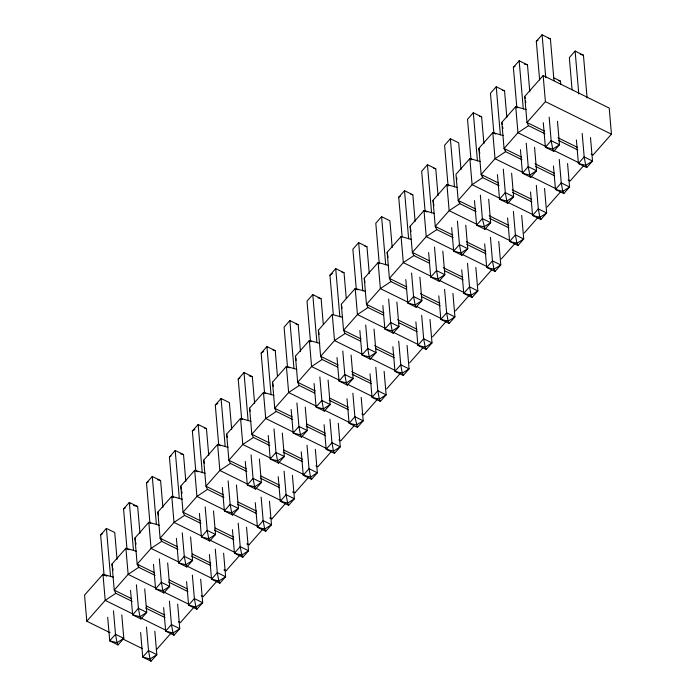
<?xml version="1.0" encoding="UTF-8"?>
<svg xmlns="http://www.w3.org/2000/svg" width="696" height="696" viewBox="0 0 696 696"><rect width="100%" height="100%" fill="white"/><g stroke="black" fill="none" stroke-linecap="round" stroke-linejoin="round"><path stroke-width="1.04" d="M104.122 575.644L100.633 534.963L106.41 528.412L114.736 532.51L117.032 559.279M126.959 548.596L123.566 508.976L129.343 502.434L137.66 506.531L139.957 533.301M149.892 522.618L146.499 482.998L152.276 476.455L160.593 480.553L162.89 507.323M172.912 497.71L169.424 457.02L175.201 450.477L183.526 454.575L185.823 481.345M195.75 470.653L192.357 431.041L198.134 424.499L206.451 428.597L208.748 455.358M218.683 444.674L215.29 405.063L221.067 398.512L229.384 402.619L231.681 429.38M241.703 419.766L238.215 379.085L243.992 372.534L252.317 376.632L254.614 403.402M264.541 392.718L261.148 353.098L266.925 346.556L275.251 350.654L277.452 376.353M300.472 351.445L298.175 324.675L289.858 320.578L284.081 327.12L287.474 366.74M323.309 324.397L321.108 298.697L312.782 294.599L307.006 301.142L310.494 341.832M333.332 314.775L329.939 275.164L335.716 268.621L344.041 272.719L346.243 298.41M369.263 273.502L366.966 246.741L358.649 242.634L352.872 249.185L356.265 288.796M392.196 247.524L389.899 220.754L381.582 216.656L375.796 223.207L379.285 263.888M402.123 236.84L398.73 197.22L404.506 190.678L412.832 194.776L415.12 221.546M438.054 195.567L435.757 168.797L427.44 164.7L421.663 171.242L425.056 210.862M460.987 169.589L458.69 142.819L450.373 138.721L444.587 145.264L448.076 185.954M483.911 143.602L481.623 116.841L473.297 112.743L467.521 119.286L471.009 159.976M506.845 117.624L504.548 90.863L496.231 86.756L490.454 93.308L493.847 132.919M516.867 108.011L513.378 67.329L519.164 60.778L527.481 64.876L529.778 91.646M539.617 79.892L536.312 41.342L542.088 34.8L550.414 38.898L553.99 80.658M132.179 601.396L115.78 593.314L114.24 590.138L111.995 564.03L125.898 548.283L136.312 551.215M155.112 575.418L138.713 567.336L137.164 564.16L134.928 538.052L148.831 522.296L159.245 525.236M178.037 549.431L161.646 541.357L160.097 538.182L157.861 512.073L171.764 496.318L182.178 499.25M200.97 523.453L184.571 515.379L183.031 512.195L180.786 486.095L194.689 470.339L205.102 473.271M223.903 497.475L207.504 489.392L205.955 486.217L203.719 460.108L217.622 444.361L228.036 447.293M246.828 471.497L230.437 463.414L228.888 460.239L226.652 434.13L240.555 418.383L251.012 421.341M269.796 445.536L253.422 437.462L251.821 434.26L249.577 408.152L263.488 392.405L273.893 395.337M292.694 419.54L276.295 411.458L274.746 408.282L272.51 382.174L286.413 366.418L296.827 369.358M314.653 393.083L299.228 385.48L297.679 382.304L295.443 356.195L309.346 340.44L319.76 343.372M337.586 367.105L322.152 359.501L320.612 356.317L318.376 330.217L332.279 314.462L342.684 317.393M383.452 315.14L368.019 307.536L366.47 304.361L364.234 278.252L378.137 262.505L388.551 265.437M406.377 289.162L390.952 281.558L389.403 278.383L387.167 252.274L401.07 236.518L411.484 239.459M429.31 263.184L413.876 255.58L412.337 252.404L410.092 226.296L423.995 210.54L434.408 213.481M453.2 237.675L436.81 229.602L435.261 226.426L433.025 200.317L446.928 184.562L457.342 187.494M499.067 185.719L482.667 177.637L481.127 174.461L478.883 148.352L492.785 132.605L503.199 135.537M521.991 159.741L505.6 151.658L504.052 148.483L501.816 122.374L515.719 106.627L526.133 109.559M544.924 133.762L528.534 125.68L526.985 122.505L524.749 96.396L543.158 75.533L609.209 108.071L611.445 134.18L593.027 155.043L591.087 154.086M587.102 97.997L583.431 55.167L575.113 51.069L569.337 57.62L572.086 89.741M110.099 632.716L86.791 621.232L105.209 600.37L115.78 593.314M543.158 75.533L545.403 101.642L526.985 122.505L544.463 131.118M107.697 617.326L109.716 640.833L118.033 644.931L123.81 638.38L121.791 614.881M130.535 590.286L132.64 614.846L140.966 618.953L146.743 612.402L144.725 588.903M153.468 564.299L155.573 588.868L163.891 592.966L169.667 586.423L167.658 562.925M176.393 538.321L178.507 562.89L186.824 566.988L192.601 560.445L190.582 536.947M199.421 513.413L201.431 536.912L209.757 541.01L215.534 534.467L213.515 510.968M222.346 487.435L224.364 510.934L232.681 515.031L238.458 508.489L236.449 484.982M245.279 461.448L247.297 484.955L255.615 489.053L261.392 482.502L259.382 459.003M268.212 435.47L270.222 458.968L278.548 463.075L284.325 456.524L282.306 433.025M291.137 409.492L293.155 432.99L301.472 437.088L307.249 430.546L305.24 407.047M314.07 383.513L316.088 407.012L324.406 411.11L330.182 404.567L328.077 379.999M337.003 357.535L339.013 381.034L347.339 385.132L353.116 378.589L351.097 355.09M359.841 330.487L361.946 355.056L370.263 359.153L376.04 352.611L374.03 329.104M382.861 305.57L384.879 329.077L393.197 333.175L398.973 326.624L396.868 302.055M405.794 279.592L407.804 303.091L416.13 307.197L421.906 300.646L419.888 277.147M428.632 252.544L430.737 277.112L439.054 281.21L444.84 274.668L442.821 251.169M451.652 227.635L453.67 251.134L461.987 255.232L467.764 248.69L465.755 225.191M474.489 200.587L476.595 225.156L484.921 229.254L490.697 222.711L488.679 199.213M497.423 174.609L499.528 199.178L507.845 203.275L513.631 196.733L511.612 173.226M520.443 149.692L522.461 173.2L530.778 177.297L536.555 170.746L534.545 147.248M543.28 122.653L545.386 147.213L553.712 151.319L559.488 144.768L557.47 121.269M156.382 649.76L171.251 632.908M194.184 606.929L180.281 622.676L178.341 621.719M217.117 580.951L203.215 596.698L201.266 595.741M224.06 570.128L226.139 570.72L240.042 554.964M246.993 544.15L249.072 544.742L262.975 528.986M269.918 518.172L272.005 518.764L285.908 503.008M292.851 492.194L294.93 492.777L308.833 477.03M331.766 451.052L317.863 466.798L315.923 465.842M354.003 425.856L340.796 440.82L338.856 439.863M377.624 399.086L363.721 414.842L361.781 413.885M386.654 388.864L400.557 373.108M409.587 362.886L422.794 347.922M432.512 336.899L446.423 321.152M455.445 310.921L469.348 295.174M478.378 284.942L491.585 269.978M501.311 258.964L515.214 243.209M524.236 232.986L538.138 217.23M547.169 207.008L560.376 192.044M583.309 166.057L570.102 181.021L568.154 180.064M140.627 632.534L142.732 657.102L151.058 661.2L156.835 654.658L154.816 631.15M163.647 607.617L165.665 631.124L173.983 635.222L179.759 628.671L177.654 604.111M186.58 581.638L188.599 605.137L196.916 609.244L202.693 602.692L200.674 579.194M209.418 554.59L211.523 579.159L219.849 583.257L225.626 576.714L223.607 553.216M232.438 529.682L234.456 553.181L242.774 557.279L248.55 550.736L246.541 527.237M255.275 502.634L257.389 527.203L265.707 531.3L271.483 524.758L269.474 501.259M278.209 476.656L280.314 501.224L288.64 505.322L294.417 498.78L292.398 475.272M301.229 451.739L303.247 475.246L311.564 479.344L317.341 472.793L315.332 449.294M324.075 424.699L326.18 449.259L334.498 453.366L340.274 446.815L338.265 423.316M347 398.712L349.105 423.281L357.431 427.379L363.208 420.836L361.189 397.338M370.02 373.804L372.038 397.303L380.355 401.401L386.132 394.858L384.122 371.36M392.866 346.756L394.971 371.325L403.288 375.422L409.065 368.88L407.056 345.381M415.886 321.848L417.896 345.346L426.222 349.444L431.999 342.902L429.98 319.394M438.811 295.861L440.829 319.368L449.146 323.466L454.923 316.915L452.913 293.416M461.744 269.883L463.762 293.381L472.079 297.488L477.856 290.937L475.847 267.438M484.677 243.905L486.687 267.403L495.013 271.501L500.789 264.959L498.771 241.46M507.602 217.926L509.62 241.425L517.937 245.523L523.723 238.98L521.704 215.482M530.535 191.948L532.553 215.447L540.87 219.544L546.647 213.002L544.542 188.433M553.468 165.97L555.478 189.469L563.803 193.566L569.58 187.024L567.562 163.516M576.392 139.983L578.411 163.49L586.728 167.588L592.513 161.037L590.495 137.538M528.534 125.68L517.955 132.736L504.052 148.483L521.539 157.096M436.81 229.602L426.239 236.649L412.337 252.404L429.815 261.017M413.876 255.58L403.306 262.627L389.403 278.383L406.882 286.996M390.952 281.558L380.373 288.614L366.47 304.361L383.957 312.974M368.019 307.536L357.44 314.592L343.537 330.339L345.085 333.514L360.519 341.118M345.085 333.514L334.515 340.57L320.612 356.317L338.091 364.93M322.152 359.501L311.582 366.548L297.679 382.304L315.166 390.917M299.228 385.48L288.649 392.527L274.746 408.282L292.233 416.895M276.295 411.458L265.724 418.505L251.821 434.26L269.3 442.874M230.437 463.414L219.858 470.47L205.955 486.217L223.442 494.83M207.504 489.392L196.933 496.448L183.031 512.195L200.509 520.817M184.571 515.379L174 522.426L160.097 538.182L177.584 546.795M253.422 437.462L242.791 444.492L228.888 460.239L246.375 468.852M536.312 41.342L538.008 40.272M513.378 67.329L515.075 66.251M398.73 197.22L400.426 196.15M329.939 275.164L332.479 273.545M261.148 353.098L263.688 351.489M238.215 379.085L239.911 378.006M215.29 405.063L217.831 403.445M192.357 431.041L194.897 429.423M169.424 457.02L171.12 455.941M146.499 482.998L148.196 481.928M123.566 508.976L125.263 507.906M100.633 534.963L102.329 533.884M548.317 38.367L550.414 38.898M580.299 54.375L583.431 55.167M524.349 64.084L527.481 64.876M558.409 80.614L560.506 81.154L560.776 84.364M502.46 90.323L504.548 90.863M479.527 116.31L481.623 116.841M433.669 168.267L435.757 168.797M410.736 194.245L412.832 194.776M364.878 246.201L366.966 246.741M341.945 272.188L344.041 272.719M317.976 297.897L321.108 298.697M296.087 324.145L298.175 324.675M273.154 350.123L275.251 350.654M249.185 375.84L252.317 376.632M204.363 428.066L206.451 428.597M180.394 453.775L183.526 454.575M157.461 479.753L160.593 480.553M133.484 505.47L137.66 506.531M480.275 161.516L469.861 158.584L455.958 174.339L458.194 200.439L459.743 203.624L476.134 211.697M365.618 291.415L355.204 288.483L341.301 304.23L343.537 330.339L361.024 338.952M113.387 577.193L102.973 574.261L84.555 595.123L86.791 621.232M554.033 77.961L560.506 81.154M545.403 101.642L611.445 134.18M517.659 107.584L515.719 106.627L517.955 132.736L546.125 146.612M558.062 137.817L577.489 147.387M558.427 140.409L577.715 149.918M553.894 150.44L579.142 162.881M495.7 134.041L492.785 132.605L495.03 158.714L481.127 174.461L498.606 183.074M535.137 163.795L554.555 173.365M535.494 166.387L554.782 175.897M523.192 172.591L495.03 158.714L505.6 151.658L505.418 149.553M530.961 176.419L556.217 188.86M471.801 159.541L469.861 158.584L472.097 184.692L458.194 200.439L475.673 209.052M512.204 189.773L531.631 199.343M512.569 192.374L531.857 201.875M500.259 198.569L472.097 184.692L482.667 177.637L482.485 175.531M508.028 202.397L532.31 214.359M448.868 185.519L446.928 184.562L449.164 210.671L435.261 226.426L452.748 235.039M489.271 215.76L508.698 225.33M489.636 218.353L508.924 227.853M477.334 224.547L449.164 210.671L459.743 203.624L459.56 201.509M485.103 228.375L509.385 240.338M426.909 211.976L423.995 210.54L426.239 236.649L454.401 250.525M466.346 241.738L485.764 251.308M466.703 244.331L485.991 253.831M462.17 254.353L486.452 266.324M443.413 267.716L462.84 277.286M444.744 270.788L463.066 279.818M431.468 276.512L403.306 262.627L401.07 236.518M439.237 280.34L463.519 292.303M420.48 293.695L439.907 303.265M421.811 296.766L440.133 305.796M408.543 302.49L380.373 288.614L378.137 262.505M416.312 306.318L440.594 318.281M358.118 289.919L355.204 288.483L357.44 314.592L385.61 328.469M397.555 319.673L416.974 329.243M398.878 322.744L417.2 331.775M393.379 332.296L417.661 344.259M374.622 345.651L394.049 355.221M375.953 348.722L394.275 357.753M362.677 354.447L334.515 340.57L332.279 314.462M370.446 358.275L394.728 370.237M311.286 341.397L309.346 340.44L311.582 366.548L339.752 380.425M351.689 371.638L371.116 381.208M352.054 374.231L371.342 383.731M347.522 384.253L372.769 396.694M289.327 367.853L286.413 366.418L288.649 392.527L315.845 405.925M329.73 398.095L348.183 407.186M329.121 400.209L348.409 409.709M324.588 410.231L349.844 422.681M265.428 393.362L263.488 392.405L265.724 418.505L292.92 431.911M306.797 424.073L325.258 433.164M306.197 426.187L325.484 435.696M301.655 436.218L326.911 448.659M242.495 419.34L240.555 418.383L242.791 444.492L269.987 457.89M283.872 450.051L302.325 459.142M283.289 452.183L302.551 461.674M278.731 462.196L303.978 474.637M220.536 445.797L217.622 444.361L219.858 470.47L247.054 483.868M260.939 476.029L279.392 485.121M292.99 491.82L294.93 492.777M260.33 478.152L279.618 487.652M255.797 488.174L281.053 500.615M197.603 471.775L194.689 470.339L196.933 496.448L224.129 509.846M238.006 502.007L256.467 511.108M270.057 517.807L272.005 518.764M237.406 504.13L256.694 513.631M232.864 514.153L258.12 526.594M173.704 497.275L171.764 496.318L174 522.426L201.196 535.824M215.081 527.994L233.534 537.086M247.132 543.785L249.072 544.742M214.472 530.108L233.76 539.609M209.94 540.131L235.187 552.572M150.771 523.253L148.831 522.296L151.067 548.404L137.164 564.16L154.651 572.773M192.148 553.972L210.601 563.064M224.199 569.763L226.139 570.72M191.539 556.087L210.827 565.587M178.263 561.803L151.067 548.404L161.646 541.357L161.463 539.243M187.006 566.109L212.263 578.559M128.812 549.718L125.898 548.283L128.142 574.383L114.24 590.138L131.718 598.751M169.215 579.951L187.676 589.042M168.615 582.065L187.903 591.574M155.339 587.789L128.142 574.383L138.713 567.336L138.53 565.222M164.073 592.096L189.329 604.537M106.853 576.175L102.973 574.261L105.209 600.37L132.405 613.768M146.291 605.929L164.743 615.02M145.681 608.043L164.969 617.552M141.149 618.074L166.396 630.515M122.731 638.937L142.158 648.507M586.728 167.588L585.727 165.344L584.188 156.939L582.178 133.441M553.712 151.319L552.702 149.075L551.162 140.67L549.153 117.172M563.803 193.566L562.794 191.33L561.254 182.917L559.245 159.419M530.778 177.297L529.769 175.053L528.238 166.649L526.22 143.15M540.87 219.544L539.861 217.309L538.33 208.896L536.312 185.397M507.845 203.275L506.845 201.04L505.305 192.627L503.295 169.128M517.937 245.523L516.937 243.287L515.397 234.883L513.387 211.384M495.013 271.501L494.003 269.265L492.463 260.861L490.454 237.362M461.987 255.232L460.978 252.996L459.447 244.592L457.429 221.093M472.079 297.488L471.07 295.243L469.539 286.839L467.521 263.34M439.054 281.21L438.054 278.974L436.514 270.57L434.504 247.071M449.146 323.466L448.146 321.221L446.606 312.817L444.596 289.319M416.13 307.197L415.12 304.952L413.581 296.548L411.571 273.05M426.222 349.444L425.212 347.208L423.673 338.795L421.663 315.297M393.197 333.175L392.187 330.931L390.656 322.526L388.638 299.028M403.288 375.422L402.279 373.186L400.748 364.782L398.73 341.275M370.263 359.153L369.263 356.918L367.723 348.505L365.713 325.006M380.355 401.401L379.355 399.165L377.815 390.76L375.805 367.262M347.339 385.132L346.33 382.896L344.79 374.491L342.78 350.984M324.406 411.11L323.396 408.874L321.865 400.47L319.847 376.971M334.498 453.366L333.488 451.121L331.957 442.717L329.939 419.218M301.472 437.088L300.472 434.852L298.932 426.448L296.914 402.949M311.564 479.344L310.564 477.099L309.024 468.695L307.006 445.196M278.548 463.075L277.539 460.83L275.999 452.426L273.989 428.927M288.64 505.322L287.631 503.086L286.091 494.673L284.081 471.175M255.615 489.053L254.605 486.808L253.074 478.404L251.056 454.906M265.707 531.3L264.697 529.064L263.166 520.66L261.148 497.153M232.681 515.031L231.681 512.795L230.141 504.382L228.123 480.884M242.774 557.279L241.773 555.043L240.233 546.638L238.215 523.14M209.757 541.01L208.748 538.774L207.208 530.369L205.198 506.862M219.849 583.257L218.84 581.021L217.3 572.617L215.29 549.118M186.824 566.988L185.815 564.752L184.283 556.348L182.265 532.849M196.916 609.244L195.907 606.999L194.375 598.595L192.357 575.096M130.013 503.93L129.343 502.434L133.475 550.614M163.891 592.966L162.89 590.73L161.35 582.326L159.332 558.827M173.983 635.222L172.982 632.977L171.442 624.573L169.424 601.074M140.966 618.953L139.957 616.708L138.417 608.304L136.407 584.805M151.058 661.2L150.049 658.964L148.509 650.551L146.499 627.053M118.033 644.931L117.024 642.686L115.492 634.282L113.474 610.784M484.921 229.254L482.372 218.605L480.362 195.106M357.431 427.379L354.882 416.739L352.872 393.24M249.577 408.152L250.151 411.266M524.749 96.396L525.123 98.467M525.489 100.537L525.863 102.608M501.816 122.374L502.19 124.445M502.564 126.515L502.938 128.586M478.883 148.352L479.822 153.529M456.515 177.436L456.889 179.507M433.025 200.317L433.956 205.494M410.092 226.296L411.031 231.472M387.167 252.274L388.098 257.45M364.234 278.252L364.982 282.393M341.492 305.266L342.049 308.371M318.376 330.217L319.116 334.35M295.443 356.195L296.191 360.337M272.51 382.174L273.258 386.315M226.652 434.13L227.209 437.236M203.719 460.108L204.285 463.214M180.786 486.095L181.351 489.192M181.726 491.263L182.1 493.333M157.861 512.073L158.418 515.179M134.928 538.052L135.302 540.122M135.676 542.193L136.051 544.263M111.995 564.03L112.369 566.1M112.743 568.171L113.117 570.242M575.113 51.069L578.785 93.899M542.088 34.8L545.76 77.63M519.164 60.778L523.288 108.959M496.231 86.756L500.363 134.937M473.297 112.743L477.43 160.924M450.373 138.721L454.497 186.902M427.44 164.7L431.572 212.88M404.506 190.678L408.639 238.859M381.582 216.656L385.706 264.837M358.649 242.634L362.781 290.815M335.716 268.621L339.848 316.802M312.782 294.599L316.915 342.78M289.858 320.578L293.99 368.758M266.925 346.556L271.057 394.736M243.992 372.534L248.124 420.715M221.067 398.512L225.2 446.693M198.134 424.499L202.266 472.68M175.201 450.477L179.333 498.658M152.276 476.455L156.409 524.636M106.41 528.412L110.542 576.592M115.492 634.282L109.716 640.833L117.024 642.686L123.81 638.38L115.492 634.282M138.417 608.304L132.64 614.846L139.957 616.708L146.743 612.402L138.417 608.304M161.35 582.326L155.573 588.868L162.89 590.73L169.667 586.423L161.35 582.326M184.283 556.348L178.507 562.89L185.815 564.752L192.601 560.445L184.283 556.348M207.208 530.369L201.431 536.912L208.748 538.774L215.534 534.467L207.208 530.369M230.141 504.382L224.364 510.934L231.681 512.795L238.458 508.489L230.141 504.382M253.074 478.404L247.297 484.955L254.605 486.808L261.392 482.502L253.074 478.404M275.999 452.426L270.222 458.968L277.539 460.83L284.325 456.524L275.999 452.426M298.932 426.448L293.155 432.99L300.472 434.852L307.249 430.546L298.932 426.448M321.865 400.47L316.088 407.012L323.396 408.874L330.182 404.567L321.865 400.47M344.79 374.491L339.013 381.034L346.33 382.896L353.116 378.589L344.79 374.491M367.723 348.505L361.946 355.056L369.263 356.918L376.04 352.611L367.723 348.505M390.656 322.526L384.879 329.077L392.187 330.931L398.973 326.624L390.656 322.526M413.581 296.548L407.804 303.091L415.12 304.952L421.906 300.646L413.581 296.548M436.514 270.57L430.737 277.112L438.054 278.974L444.84 274.668L436.514 270.57M459.447 244.592L453.67 251.134L460.978 252.996L467.764 248.69L459.447 244.592M482.372 218.605L476.595 225.156L483.894 226.792L490.697 222.711L482.372 218.605M505.305 192.627L499.528 199.178L506.845 201.04L513.631 196.733L505.305 192.627M528.238 166.649L522.461 173.2L529.769 175.053L536.555 170.746L528.238 166.649M551.162 140.67L545.386 147.213L552.702 149.075L559.488 144.768L551.162 140.67M148.509 650.551L142.732 657.102L150.049 658.964L156.835 654.658L148.509 650.551M171.442 624.573L165.665 631.124L172.982 632.977L179.759 628.671L171.442 624.573M194.375 598.595L188.599 605.137L195.907 606.999L202.693 602.692L194.375 598.595M217.3 572.617L211.523 579.159L218.84 581.021L225.626 576.714L217.3 572.617M240.233 546.638L234.456 553.181L241.773 555.043L248.55 550.736L240.233 546.638M263.166 520.66L257.389 527.203L264.697 529.064L271.483 524.758L263.166 520.66M286.091 494.673L280.314 501.224L287.631 503.086L294.417 498.78L286.091 494.673M309.024 468.695L303.247 475.246L310.564 477.099L317.341 472.793L309.024 468.695M331.957 442.717L326.18 449.259L333.488 451.121L340.274 446.815L331.957 442.717M354.882 416.739L349.105 423.281L356.404 424.908L363.208 420.836L354.882 416.739M377.815 390.76L372.038 397.303L379.355 399.165L386.132 394.858L377.815 390.76M400.748 364.782L394.971 371.325L402.279 373.186L409.065 368.88L400.748 364.782M423.673 338.795L417.896 345.346L425.212 347.208L431.999 342.902L423.673 338.795M446.606 312.817L440.829 319.368L448.146 321.221L454.923 316.915L446.606 312.817M469.539 286.839L463.762 293.381L471.07 295.243L477.856 290.937L469.539 286.839M492.463 260.861L486.687 267.403L494.003 269.265L500.789 264.959L492.463 260.861M515.397 234.883L509.62 241.425L516.937 243.287L523.723 238.98L515.397 234.883M538.33 208.896L532.553 215.447L539.861 217.309L546.647 213.002L538.33 208.896M561.254 182.917L555.478 189.469L562.794 191.33L569.58 187.024L561.254 182.917M584.188 156.939L578.411 163.49L585.727 165.344L592.513 161.037L584.188 156.939"/></g></svg>
